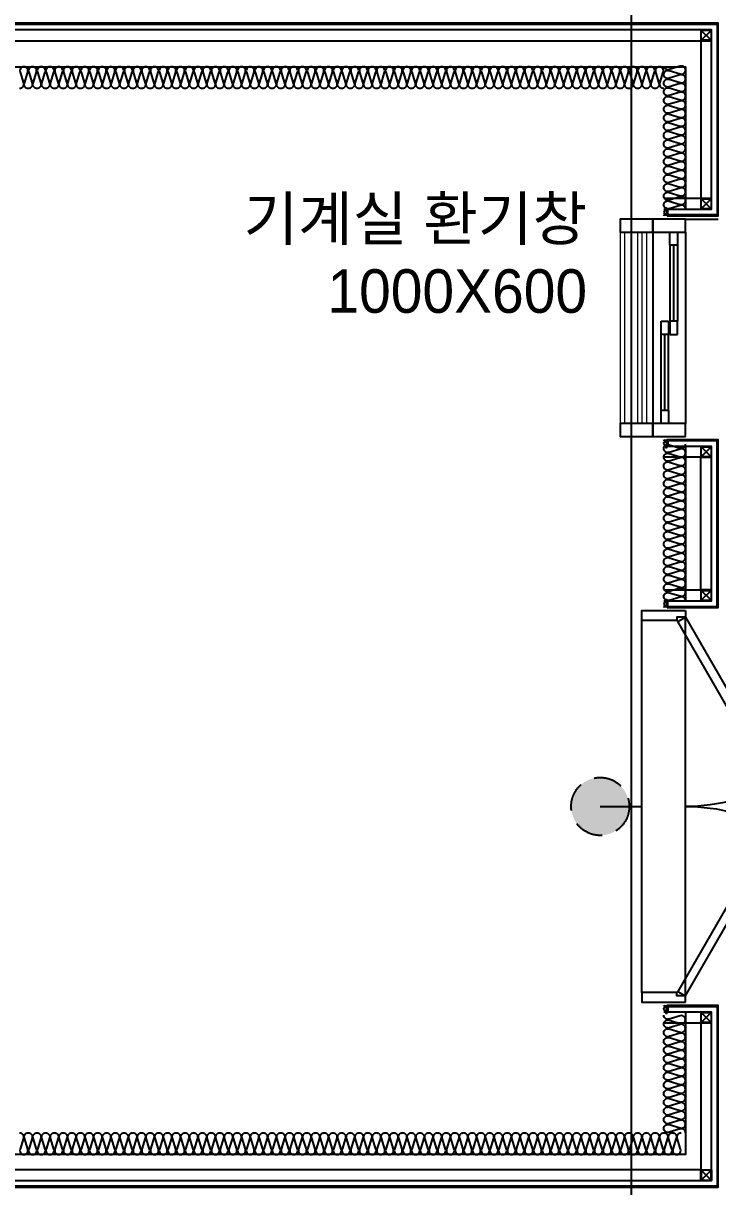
# Model space of a CAD drawing. Header units: millimetres. Extents: x 49504 to 178157, y 34455 to 150915.
# Drawn here: x 95811 to 99002, y 116457 to 121805 of the extents above; entities that cross this region are included whole.
import ezdxf

# ---------------------------------------------------------------- set-up
doc = ezdxf.new("R2010")
doc.units = ezdxf.units.MM
doc.header["$LTSCALE"] = 300
for name, pattern in [('CENTERX2', [4, 2.5, -0.5, 0.5, -0.5]), ('ghid', [3, 2, -1]), ('HID', [2.8, 1.8, -1])]:
    doc.linetypes.add(name, pattern=pattern)
for name, color, linetype in [('6FIN', 6, 'Continuous'), ('A-CEN', 1, 'Continuous'), ('A-DOOR', 4, 'Continuous'), ('A-FIN', 6, 'Continuous'), ('A-WIN', 4, 'Continuous'), ('A-WIN-GRILL-ELE', 9, 'Continuous'), ('A-갑종방화문', 7, 'Continuous'), ('A-방화문표기', 6, 'ghid'), ('A-하지철물', 55, 'Continuous'), ('ISL', 251, 'Continuous'), ('loco_SCR', 1, 'Continuous'), ('SCREW', 6, 'Continuous'), ('SHEET', 6, 'Continuous'), ('보(girder)', 7, 'HID'), ('복합판넬', 6, 'Continuous'), ('코킹', 191, 'Continuous')]:
    doc.layers.add(name, color=color, linetype=linetype)
doc.layers.add('A-WIN-ELE', color=8, linetype='Continuous', lineweight=9)
doc.layers.add('NOPLOT', color=191, linetype='Continuous', plot=False)
doc.layers.add('NOPLOT-TEXT', color=41, linetype='Continuous', plot=False)
doc.styles.add('Gdim', font='Dotum.ttf')

# ---------------------------------------------------------------- blocks, each defined once
blk = doc.blocks.new('A$C0A522034')
at = {"layer": 'A-DOOR', "color": 8, "linetype": 'Continuous'}
for p, q in [((-870, 200), (870, 200)), ((-855, 0), (855, 0))]:
    blk.add_line(p, q, dxfattribs=at)
at = {"layer": 'A-DOOR', "linetype": 'Continuous'}
for points in [[(-870, 200), (-116.6, 635), (-96.6, 600.4), (-850, 165.4)], [(870, 200), (116.6, 635), (96.6, 600.4), (850, 165.4)], [(-900, 200), (-870, 200), (-870, 160), (-855, 160), (-855, 0), (-900, 0)], [(900, 200), (870, 200), (870, 160), (855, 160), (855, 0), (900, 0)]]:
    blk.add_lwpolyline(points, close=True, dxfattribs=at)
at = {"layer": 'A-DOOR', "color": 1, "linetype": 'Continuous'}
for centre, start, end in [((-870, 200), 0, 30), ((870, 200), 150, 180)]:
    blk.add_arc(centre, 870, start, end, dxfattribs=at)
blk = doc.blocks.new('*U14')
at = {"layer": '6FIN'}
blk.add_lwpolyline([(25.3, 50), (-24.7, 50), (-24.7, 0), (25.3, 0)], close=True, dxfattribs=at)
at = {"layer": 'SHEET', "color": 8}
for p, q in [((-22.2, 2.5), (22.8, 47.5)), ((22.8, 2.5), (-22.2, 47.5))]:
    blk.add_line(p, q, dxfattribs=at)
blk.add_lwpolyline([(22.3, 2.3), (-21.7, 2.3, -0.414214), (-22.4, 3), (-22.4, 47, -0.414214), (-21.7, 47.7), (22.3, 47.7, -0.414214), (23, 47), (23, 3, -0.414214)], format="xyb", close=True, dxfattribs=at)
blk = doc.blocks.new('screw-2')
at = {"layer": 'loco_SCR', "linetype": 'CENTERX2'}
blk.add_line((-8.6, 0), (20.1, 0), dxfattribs=at)
at = {"layer": 'loco_SCR'}
for p, q in [((-2.4, 1.6), (-1.7, 3)), ((-0.7, 0.3), (-2.2, 0.8)), ((0, 4), (0, -4)), ((0, 2), (12.5, 2)), ((4.2, 2.5), (2.4, -2.5)), ((5.9, 2.5), (4.1, -2.5)), ((7.6, 2.5), (5.8, -2.5)), ((9.3, 2.5), (7.5, -2.5)), ((11, 2.5), (10.3, 0.5)), ((16, 0), (11.1, 0.8)), ((16, 0), (12.4, -2)), ((16, 0), (12.5, 2)), ((-2.4, -1.6), (-1.7, -3)), ((-0.7, -0.3), (-2.2, -0.8)), ((0, -2), (12.4, -2)), ((9.8, -1), (9.2, -2.5))]:
    blk.add_line(p, q, dxfattribs=at)
for centre, radius, start, end in [((0, 0), 4, 90, 270), ((-2, 1.3), 0.5, 135, 249.90676), ((-2.1, 3.1), 0.393, 352.90945, 75.28993), ((-0.7, 0), 0.262, 273.80758, 86.54792), ((11.1, -0.6), 1.4, 70.8182, 270.52942), ((-2, -1.3), 0.5, 109.98259, 225), ((-2.1, -3), 0.393, 261.9149, 3.48676)]:
    blk.add_arc(centre, radius, start, end, dxfattribs=at)
blk = doc.blocks.new('A$Caf999d5d')
at = {"layer": 'A-FIN'}
for p, q in [((-1, 15), (25, 14.9)), ((3, 19), (29, 18.9)), ((25, 7.4), (25, 14.9)), ((28, 7.4), (25, 7.4)), ((29, 7.4), (25, 7.4)), ((29, 7.4), (29, 18.9))]:
    blk.add_line(p, q, dxfattribs=at)
at = {"layer": '코킹', "color": 1}
blk.add_circle((14.5, 7.5), 7.5, dxfattribs=at)
at = {"layer": '코킹', "color": 1, "extrusion": (0, 0, -1)}
blk.add_ellipse((-1, 7.5), major_axis=(0, 7.5), ratio=0.368706, start_param=0, end_param=3.141604, dxfattribs=at)
at = {"layer": 'SCREW', "xscale": 0.700000000000001, "yscale": 0.700000000000001, "zscale": 0.700000000000001, "rotation": 359.9997454971837}
blk.add_blockref('screw-2', (25, 11.2), dxfattribs=at)
blk = doc.blocks.new('*U19')
at = {"layer": 'A-하지철물'}
for points in [[(-2714.4, -220), (-2714.4, 0), (-2004.4, 0), (-2004.4, -220)], [(-2664.4, -220), (-2664.4, -50), (-2054.4, -50), (-2054.4, -220)]]:
    blk.add_lwpolyline(points, dxfattribs=at)
at = {"layer": '복합판넬'}
for points in [[(-2744.4, -205), (-2744.4, 30), (-1974.4, 30), (-1974.4, -205)], [(-2740.4, -201), (-2740.4, 26), (-1978.4, 26), (-1978.4, -201)]]:
    blk.add_lwpolyline(points, dxfattribs=at)
at = {"layer": 'A-FIN'}
blk.add_blockref('A$Caf999d5d', (-2743.4, -220), dxfattribs=at)
at = {"layer": 'A-FIN', "xscale": -1}
blk.add_blockref('A$Caf999d5d', (-1975.4, -220), dxfattribs=at)
at = {"layer": '보(girder)', "xscale": -1, "rotation": 180}
for p in [(-2689.7, 0), (-2029.7, 0)]:
    blk.add_blockref('*U14', p, dxfattribs=at)
blk = doc.blocks.new('SYM-갑종방화문')
at = {"layer": 'A-방화문표기'}
blk.add_hatch(color=251, dxfattribs=at).paths.add_polyline_path([(-600, 0, 1), (600, 0, 1)])
at = {"layer": 'A-방화문표기', "color": 251}
blk.add_circle((0, 0), 600, dxfattribs=at)
blk = doc.blocks.new('A$C1B410CB1')
at = {"layer": 'NOPLOT'}
blk.add_line((100, 100), (100, 244), dxfattribs=at)
at = {"layer": 'A-갑종방화문', "xscale": 0.1666666666666667, "yscale": 0.1666666666666667, "zscale": 0.1666666666666667}
blk.add_blockref('SYM-갑종방화문', (100, 100), dxfattribs=at)

msp = doc.modelspace()

# ---------------------------------------------------------------- linework, layer by layer
at = {"layer": 'A-CEN'}
msp.add_line((98603.6, 150915), (98603.6, 105515), dxfattribs=at)
at = {"layer": 'A-FIN', "elevation": 0}
msp.add_lwpolyline([(98853.6, 120905), (99003.6, 120905)], dxfattribs=at)
at = {"layer": 'A-WIN'}
for p, q in [((98781.1, 120785), (98781.1, 120845)), ((98816.1, 120845), (98816.1, 120785)), ((98781.1, 120785), (98781.1, 120435)), ((98816.1, 120785), (98781.1, 120785)), ((98816.1, 120785), (98816.1, 120435)), ((98741.1, 120375), (98741.1, 120435)), ((98741.1, 120435), (98776.1, 120435)), ((98776.1, 120435), (98776.1, 120375)), ((98816.1, 120435), (98781.1, 120435)), ((98781.1, 120435), (98781.1, 120375)), ((98816.1, 120375), (98816.1, 120435)), ((98741.1, 120025), (98741.1, 120375)), ((98776.1, 120375), (98741.1, 120375)), ((98776.1, 120025), (98776.1, 120375)), ((98781.1, 120375), (98816.1, 120375)), ((98776.1, 120025), (98741.1, 120025)), ((98741.1, 119965), (98741.1, 120025)), ((98776.1, 120025), (98776.1, 119965))]:
    msp.add_line(p, q, dxfattribs=at)
at = {"layer": 'A-WIN', "linetype": 'Continuous'}
for p, q in [((98798.6, 120785), (98798.6, 120435)), ((98758.6, 120025), (98758.6, 120375))]:
    msp.add_line(p, q, dxfattribs=at)
at = {"layer": 'A-WIN', "elevation": 0}
for points in [[(98703.6, 120845), (98703.6, 120905), (98553.6, 120905), (98553.6, 120845)], [(98853.6, 120845), (98853.6, 120905), (98703.6, 120905), (98703.6, 120845)], [(98703.6, 119905), (98703.6, 119965), (98553.6, 119965), (98553.6, 119905)], [(98853.6, 119905), (98853.6, 119965), (98703.6, 119965), (98703.6, 119905)]]:
    msp.add_lwpolyline(points, close=True, dxfattribs=at)
for points in [[(98703.6, 120845), (98703.6, 119965)], [(98853.6, 120845), (98853.6, 119965)]]:
    msp.add_lwpolyline(points, dxfattribs=at)
at = {"layer": 'A-WIN-ELE'}
for p, q in [((98553.6, 120845), (98553.6, 119965)), ((98573.6, 120845), (98573.6, 119965)), ((98633.6, 120845), (98633.6, 119965)), ((98653.6, 120845), (98653.6, 119965)), ((98673.6, 120845), (98673.6, 119965))]:
    msp.add_line(p, q, dxfattribs=at)
at = {"layer": 'A-WIN-GRILL-ELE'}
msp.add_line((98703.6, 120845), (98703.6, 119965), dxfattribs=at)
at = {"layer": 'A-하지철물', "elevation": 0}
for points in [[(98753.6, 120950), (98973.6, 120950), (98973.6, 121775), (92733.6, 121775), (92733.6, 116485), (98973.6, 116485), (98973.6, 117260), (98753.6, 117260)], [(98753.6, 117210), (98923.6, 117210), (98923.6, 116535), (92783.6, 116535), (92783.6, 121725), (98923.6, 121725), (98923.6, 121000), (98753.6, 121000)]]:
    msp.add_lwpolyline(points, dxfattribs=at)
at = {"layer": 'ISL', "elevation": 0}
for points in [[(98853.6, 117260), (98853.6, 116605), (92803.6, 116605), (92803.6, 121605), (98853.6, 121605), (98853.6, 120950)], [(98853.6, 119860), (98853.6, 119150)]]:
    msp.add_lwpolyline(points, dxfattribs=at)
for points in [[(98753.6, 121505, -0.509267), (98735.9, 121529.3), (98751.2, 121580.8, 1.372593), (98715.9, 121580.8), (98731.2, 121529.3, -0.509267), (98713.6, 121505, -0.509267), (98695.9, 121529.3), (98711.2, 121580.8, 1.372593), (98675.9, 121580.8), (98691.2, 121529.3, -0.509267), (98673.6, 121505, -0.509267), (98655.9, 121529.3), (98671.2, 121580.8, 1.372593), (98635.9, 121580.8), (98651.2, 121529.3, -0.509267), (98633.6, 121505, -0.509267), (98615.9, 121529.3), (98631.2, 121580.8, 1.372593), (98595.9, 121580.8), (98611.2, 121529.3, -0.509267), (98593.6, 121505, -0.509267), (98575.9, 121529.3), (98591.2, 121580.8, 1.372593), (98555.9, 121580.8), (98571.2, 121529.3, -0.509267), (98553.6, 121505, -0.509267), (98535.9, 121529.3), (98551.2, 121580.8, 1.372593), (98515.9, 121580.8), (98531.2, 121529.3, -0.509267), (98513.6, 121505, -0.509267), (98495.9, 121529.3), (98511.2, 121580.8, 1.372593), (98475.9, 121580.8), (98491.2, 121529.3, -0.509267), (98473.6, 121505, -0.509267), (98455.9, 121529.3), (98471.2, 121580.8, 1.372593), (98435.9, 121580.8), (98451.2, 121529.3, -0.509267), (98433.6, 121505, -0.509267), (98415.9, 121529.3), (98431.2, 121580.8, 1.372593), (98395.9, 121580.8), (98411.2, 121529.3, -0.509267), (98393.6, 121505, -0.509267), (98375.9, 121529.3), (98391.2, 121580.8, 1.372593), (98355.9, 121580.8), (98371.2, 121529.3, -0.509267), (98353.6, 121505, -0.509267), (98335.9, 121529.3), (98351.2, 121580.8, 1.372593), (98315.9, 121580.8), (98331.2, 121529.3, -0.509267), (98313.6, 121505, -0.509267), (98295.9, 121529.3), (98311.2, 121580.8, 1.372593), (98275.9, 121580.8), (98291.2, 121529.3, -0.509267), (98273.6, 121505, -0.509267), (98255.9, 121529.3), (98271.2, 121580.8, 1.372593), (98235.9, 121580.8), (98251.2, 121529.3, -0.509267), (98233.6, 121505, -0.509267), (98215.9, 121529.3), (98231.2, 121580.8, 1.372593), (98195.9, 121580.8), (98211.2, 121529.3, -0.509267), (98193.6, 121505, -0.509267), (98175.9, 121529.3), (98191.2, 121580.8, 1.372593), (98155.9, 121580.8), (98171.2, 121529.3, -0.509267), (98153.6, 121505, -0.509267), (98135.9, 121529.3), (98151.2, 121580.8, 1.372593), (98115.9, 121580.8), (98131.2, 121529.3, -0.509267), (98113.6, 121505, -0.509267), (98095.9, 121529.3), (98111.2, 121580.8, 1.372593), (98075.9, 121580.8), (98091.2, 121529.3, -0.509267), (98073.6, 121505, -0.509267), (98055.9, 121529.3), (98071.2, 121580.8, 1.372593), (98035.9, 121580.8), (98051.2, 121529.3, -0.509267), (98033.6, 121505, -0.509267), (98015.9, 121529.3), (98031.2, 121580.8, 1.372593), (97995.9, 121580.8), (98011.2, 121529.3, -0.509267), (97993.6, 121505, -0.509267), (97975.9, 121529.3), (97991.2, 121580.8, 1.372593), (97955.9, 121580.8), (97971.2, 121529.3, -0.509267), (97953.6, 121505, -0.509267), (97935.9, 121529.3), (97951.2, 121580.8, 1.372593), (97915.9, 121580.8), (97931.2, 121529.3, -0.509267), (97913.6, 121505, -0.509267), (97895.9, 121529.3), (97911.2, 121580.8, 1.372593), (97875.9, 121580.8), (97891.2, 121529.3, -0.509267), (97873.6, 121505, -0.509267), (97855.9, 121529.3), (97871.2, 121580.8, 1.372593), (97835.9, 121580.8), (97851.2, 121529.3, -0.509267), (97833.6, 121505, -0.509267), (97815.9, 121529.3), (97831.2, 121580.8, 1.372593), (97795.9, 121580.8), (97811.2, 121529.3, -0.509267), (97793.6, 121505, -0.509267), (97775.9, 121529.3), (97791.2, 121580.8, 1.372593), (97755.9, 121580.8), (97771.2, 121529.3, -0.509267), (97753.6, 121505, -0.509267), (97735.9, 121529.3), (97751.2, 121580.8, 1.372593), (97715.9, 121580.8), (97731.2, 121529.3, -0.509267), (97713.6, 121505, -0.509267), (97695.9, 121529.3), (97711.2, 121580.8, 1.372593), (97675.9, 121580.8), (97691.2, 121529.3, -0.509267), (97673.6, 121505, -0.509267), (97655.9, 121529.3), (97671.2, 121580.8, 1.372593), (97635.9, 121580.8), (97651.2, 121529.3, -0.509267), (97633.6, 121505, -0.509267), (97615.9, 121529.3), (97631.2, 121580.8, 1.372593), (97595.9, 121580.8), (97611.2, 121529.3, -0.509267), (97593.6, 121505, -0.509267), (97575.9, 121529.3), (97591.2, 121580.8, 1.372593), (97555.9, 121580.8), (97571.2, 121529.3, -0.509267), (97553.6, 121505, -0.509267), (97535.9, 121529.3), (97551.2, 121580.8, 1.372593), (97515.9, 121580.8), (97531.2, 121529.3, -0.509267), (97513.6, 121505, -0.509267), (97495.9, 121529.3), (97511.2, 121580.8, 1.372593), (97475.9, 121580.8), (97491.2, 121529.3, -0.509267), (97473.6, 121505, -0.509267), (97455.9, 121529.3), (97471.2, 121580.8, 1.372593), (97435.9, 121580.8), (97451.2, 121529.3, -0.509267), (97433.6, 121505, -0.509267), (97415.9, 121529.3), (97431.2, 121580.8, 1.372593), (97395.9, 121580.8), (97411.2, 121529.3, -0.509267), (97393.6, 121505, -0.509267), (97375.9, 121529.3), (97391.2, 121580.8, 1.372593), (97355.9, 121580.8), (97371.2, 121529.3, -0.509267), (97353.6, 121505, -0.509267), (97335.9, 121529.3), (97351.2, 121580.8, 1.372593), (97315.9, 121580.8), (97331.2, 121529.3, -0.509267), (97313.6, 121505, -0.509267), (97295.9, 121529.3), (97311.2, 121580.8, 1.372593), (97275.9, 121580.8), (97291.2, 121529.3, -0.509267), (97273.6, 121505, -0.509267), (97255.9, 121529.3), (97271.2, 121580.8, 1.372593), (97235.9, 121580.8), (97251.2, 121529.3, -0.509267), (97233.6, 121505, -0.509267), (97215.9, 121529.3), (97231.2, 121580.8, 1.372593), (97195.9, 121580.8), (97211.2, 121529.3, -0.509267), (97193.6, 121505, -0.509267), (97175.9, 121529.3), (97191.2, 121580.8, 1.372593), (97155.9, 121580.8), (97171.2, 121529.3, -0.509267), (97153.6, 121505, -0.509267), (97135.9, 121529.3), (97151.2, 121580.8, 1.372593), (97115.9, 121580.8), (97131.2, 121529.3, -0.509267), (97113.6, 121505, -0.509267), (97095.9, 121529.3), (97111.2, 121580.8, 1.372593), (97075.9, 121580.8), (97091.2, 121529.3, -0.509267), (97073.6, 121505, -0.509267), (97055.9, 121529.3), (97071.2, 121580.8, 1.372593), (97035.9, 121580.8), (97051.2, 121529.3, -0.509267), (97033.6, 121505, -0.509267), (97015.9, 121529.3), (97031.2, 121580.8, 1.372593), (96995.9, 121580.8), (97011.2, 121529.3, -0.509267), (96993.6, 121505, -0.509267), (96975.9, 121529.3), (96991.2, 121580.8, 1.372593), (96955.9, 121580.8), (96971.2, 121529.3, -0.509267), (96953.6, 121505, -0.509267), (96935.9, 121529.3), (96951.2, 121580.8, 1.372593), (96915.9, 121580.8), (96931.2, 121529.3, -0.509267), (96913.6, 121505, -0.509267), (96895.9, 121529.3), (96911.2, 121580.8, 1.372593), (96875.9, 121580.8), (96891.2, 121529.3, -0.509267), (96873.6, 121505, -0.509267), (96855.9, 121529.3), (96871.2, 121580.8, 1.372593), (96835.9, 121580.8), (96851.2, 121529.3, -0.509267), (96833.6, 121505, -0.509267), (96815.9, 121529.3), (96831.2, 121580.8, 1.372593), (96795.9, 121580.8), (96811.2, 121529.3, -0.509267), (96793.6, 121505, -0.509267), (96775.9, 121529.3), (96791.2, 121580.8, 1.372593), (96755.9, 121580.8), (96771.2, 121529.3, -0.509267), (96753.6, 121505, -0.509267), (96735.9, 121529.3), (96751.2, 121580.8, 1.372593), (96715.9, 121580.8), (96731.2, 121529.3, -0.509267), (96713.6, 121505, -0.509267), (96695.9, 121529.3), (96711.2, 121580.8, 1.372593), (96675.9, 121580.8), (96691.2, 121529.3, -0.509267), (96673.6, 121505, -0.509267), (96655.9, 121529.3), (96671.2, 121580.8, 1.372593), (96635.9, 121580.8), (96651.2, 121529.3, -0.509267), (96633.6, 121505, -0.509267), (96615.9, 121529.3), (96631.2, 121580.8, 1.372593), (96595.9, 121580.8), (96611.2, 121529.3, -0.509267), (96593.6, 121505, -0.509267), (96575.9, 121529.3), (96591.2, 121580.8, 1.372593), (96555.9, 121580.8), (96571.2, 121529.3, -0.509267), (96553.6, 121505, -0.509267), (96535.9, 121529.3), (96551.2, 121580.8, 1.372593), (96515.9, 121580.8), (96531.2, 121529.3, -0.509267), (96513.6, 121505, -0.509267), (96495.9, 121529.3), (96511.2, 121580.8, 1.372593), (96475.9, 121580.8), (96491.2, 121529.3, -0.509267), (96473.6, 121505, -0.509267), (96455.9, 121529.3), (96471.2, 121580.8, 1.372593), (96435.9, 121580.8), (96451.2, 121529.3, -0.509267), (96433.6, 121505, -0.509267), (96415.9, 121529.3), (96431.2, 121580.8, 1.372593), (96395.9, 121580.8), (96411.2, 121529.3, -0.509267), (96393.6, 121505, -0.509267), (96375.9, 121529.3), (96391.2, 121580.8, 1.372593), (96355.9, 121580.8), (96371.2, 121529.3, -0.509267), (96353.6, 121505, -0.509267), (96335.9, 121529.3), (96351.2, 121580.8, 1.372593), (96315.9, 121580.8), (96331.2, 121529.3, -0.509267), (96313.6, 121505, -0.509267), (96295.9, 121529.3), (96311.2, 121580.8, 1.372593), (96275.9, 121580.8), (96291.2, 121529.3, -0.509267), (96273.6, 121505, -0.509267), (96255.9, 121529.3), (96271.2, 121580.8, 1.372593), (96235.9, 121580.8), (96251.2, 121529.3, -0.509267), (96233.6, 121505, -0.509267), (96215.9, 121529.3), (96231.2, 121580.8, 1.372593), (96195.9, 121580.8), (96211.2, 121529.3, -0.509267), (96193.6, 121505, -0.509267), (96175.9, 121529.3), (96191.2, 121580.8, 1.372593), (96155.9, 121580.8), (96171.2, 121529.3, -0.509267), (96153.6, 121505, -0.509267), (96135.9, 121529.3), (96151.2, 121580.8, 1.372593), (96115.9, 121580.8), (96131.2, 121529.3, -0.509267), (96113.6, 121505, -0.509267), (96095.9, 121529.3), (96111.2, 121580.8, 1.372593), (96075.9, 121580.8), (96091.2, 121529.3, -0.509267), (96073.6, 121505, -0.509267), (96055.9, 121529.3), (96071.2, 121580.8, 1.372593), (96035.9, 121580.8), (96051.2, 121529.3, -0.509267), (96033.6, 121505, -0.509267), (96015.9, 121529.3), (96031.2, 121580.8, 1.372593), (95995.9, 121580.8), (96011.2, 121529.3, -0.509267), (95993.6, 121505, -0.509267), (95975.9, 121529.3), (95991.2, 121580.8, 1.372593), (95955.9, 121580.8), (95971.2, 121529.3, -0.509267), (95953.6, 121505, -0.509267), (95935.9, 121529.3), (95951.2, 121580.8, 1.372593), (95915.9, 121580.8), (95931.2, 121529.3, -0.509267), (95913.6, 121505, -0.509267), (95895.9, 121529.3), (95911.2, 121580.8, 1.372593), (95875.9, 121580.8), (95891.2, 121529.3, -0.509267), (95873.6, 121505, -0.509267), (95855.9, 121529.3), (95871.2, 121580.8, 1.372593), (95835.9, 121580.8), (95851.2, 121529.3, -0.509267), (95833.6, 121505, -0.509267), (95815.9, 121529.3), (95831.2, 121580.8, 1.372593), (95795.9, 121580.8), (95811.2, 121529.3, -0.509267), (95793.6, 121505, -0.509267)], [(98853.6, 120950, 0.509267), (98829.3, 120967.7), (98777.8, 120952.4, -1.372593), (98777.8, 120987.7), (98829.3, 120972.4, 0.509267), (98853.6, 120990, 0.509267), (98829.3, 121007.7), (98777.8, 120992.4, -1.372593), (98777.8, 121027.7), (98829.3, 121012.4, 0.509267), (98853.6, 121030, 0.509267), (98829.3, 121047.7), (98777.8, 121032.4, -1.372593), (98777.8, 121067.7), (98829.3, 121052.4, 0.509267), (98853.6, 121070, 0.509267), (98829.3, 121087.7), (98777.8, 121072.4, -1.372593), (98777.8, 121107.7), (98829.3, 121092.4, 0.509267), (98853.6, 121110, 0.509267), (98829.3, 121127.7), (98777.8, 121112.4, -1.372593), (98777.8, 121147.7), (98829.3, 121132.4, 0.509267), (98853.6, 121150, 0.509267), (98829.3, 121167.7), (98777.8, 121152.4, -1.372593), (98777.8, 121187.7), (98829.3, 121172.4, 0.509267), (98853.6, 121190, 0.509267), (98829.3, 121207.7), (98777.8, 121192.4, -1.372593), (98777.8, 121227.7), (98829.3, 121212.4, 0.509267), (98853.6, 121230, 0.509267), (98829.3, 121247.7), (98777.8, 121232.4, -1.372593), (98777.8, 121267.7), (98829.3, 121252.4, 0.509267), (98853.6, 121270, 0.509267), (98829.3, 121287.7), (98777.8, 121272.4, -1.372593), (98777.8, 121307.7), (98829.3, 121292.4, 0.509267), (98853.6, 121310, 0.509267), (98829.3, 121327.7), (98777.8, 121312.4, -1.372593), (98777.8, 121347.7), (98829.3, 121332.4, 0.509267), (98853.6, 121350, 0.509267), (98829.3, 121367.7), (98777.8, 121352.4, -1.372593), (98777.8, 121387.7), (98829.3, 121372.4, 0.509267), (98853.6, 121390, 0.509267), (98829.3, 121407.7), (98777.8, 121392.4, -1.372593), (98777.8, 121427.7), (98829.3, 121412.4, 0.509267), (98853.6, 121430, 0.509267), (98829.3, 121447.7), (98777.8, 121432.4, -1.372593), (98777.8, 121467.7), (98829.3, 121452.4, 0.509267), (98853.6, 121470, 0.509267), (98829.3, 121487.7), (98777.8, 121472.4, -1.372593), (98777.8, 121507.7), (98829.3, 121492.4, 0.509267), (98853.6, 121510, 0.509267), (98829.3, 121527.7), (98777.8, 121512.4, -1.372593), (98777.8, 121547.7), (98829.3, 121532.4, 0.509267), (98853.6, 121550, 0.509267), (98829.3, 121567.7), (98777.8, 121552.4, -1.372593), (98777.8, 121587.7), (98829.3, 121572.4, 0.509267), (98853.6, 121590, 0.509267), (98829.3, 121607.7), (98777.8, 121592.4, -0.425254), (98754.3, 121605, -0.425254)], [(98853.6, 119150, 0.509267), (98829.3, 119167.7), (98777.8, 119152.4, -1.372593), (98777.8, 119187.7), (98829.3, 119172.4, 0.509267), (98853.6, 119190, 0.509267), (98829.3, 119207.7), (98777.8, 119192.4, -1.372593), (98777.8, 119227.7), (98829.3, 119212.4, 0.509267), (98853.6, 119230, 0.509267), (98829.3, 119247.7), (98777.8, 119232.4, -1.372593), (98777.8, 119267.7), (98829.3, 119252.4, 0.509267), (98853.6, 119270, 0.509267), (98829.3, 119287.7), (98777.8, 119272.4, -1.372593), (98777.8, 119307.7), (98829.3, 119292.4, 0.509267), (98853.6, 119310, 0.509267), (98829.3, 119327.7), (98777.8, 119312.4, -1.372593), (98777.8, 119347.7), (98829.3, 119332.4, 0.509267), (98853.6, 119350, 0.509267), (98829.3, 119367.7), (98777.8, 119352.4, -1.372593), (98777.8, 119387.7), (98829.3, 119372.4, 0.509267), (98853.6, 119390, 0.509267), (98829.3, 119407.7), (98777.8, 119392.4, -1.372593), (98777.8, 119427.7), (98829.3, 119412.4, 0.509267), (98853.6, 119430, 0.509267), (98829.3, 119447.7), (98777.8, 119432.4, -1.372593), (98777.8, 119467.7), (98829.3, 119452.4, 0.509267), (98853.6, 119470, 0.509267), (98829.3, 119487.7), (98777.8, 119472.4, -1.372593), (98777.8, 119507.7), (98829.3, 119492.4, 0.509267), (98853.6, 119510, 0.509267), (98829.3, 119527.7), (98777.8, 119512.4, -1.372593), (98777.8, 119547.7), (98829.3, 119532.4, 0.509267), (98853.6, 119550, 0.509267), (98829.3, 119567.7), (98777.8, 119552.4, -1.372593), (98777.8, 119587.7), (98829.3, 119572.4, 0.509267), (98853.6, 119590, 0.509267), (98829.3, 119607.7), (98777.8, 119592.4, -1.372593), (98777.8, 119627.7), (98829.3, 119612.4, 0.509267), (98853.6, 119630, 0.509267), (98829.3, 119647.7), (98777.8, 119632.4, -1.372593), (98777.8, 119667.7), (98829.3, 119652.4, 0.509267), (98853.6, 119670, 0.509267), (98829.3, 119687.7), (98777.8, 119672.4, -1.372593), (98777.8, 119707.7), (98829.3, 119692.4, 0.509267), (98853.6, 119710, 0.509267), (98829.3, 119727.7), (98777.8, 119712.4, -1.372593), (98777.8, 119747.7), (98829.3, 119732.4, 0.509267), (98853.6, 119750, 0.509267), (98829.3, 119767.7), (98777.8, 119752.4, -1.372593), (98777.8, 119787.7), (98829.3, 119772.4, 0.509267), (98853.6, 119790, 0.509267), (98829.3, 119807.7), (98777.8, 119792.4, -1.372593), (98777.8, 119827.7), (98829.3, 119812.4, 0.509267), (98853.6, 119830, 0.509267), (98829.3, 119847.7), (98777.8, 119832.4, -1.372593), (98777.8, 119867.7), (98829.3, 119852.4, 0.509267), (98853.6, 119870)], [(98853.6, 116705, 0.509039), (98829.3, 116722.7), (98777.8, 116707.4, -0.509267), (98753.6, 116725, -0.509267), (98777.8, 116742.7), (98829.3, 116727.4, 1.372593), (98829.3, 116762.7), (98777.8, 116747.4, -0.509267), (98753.6, 116765, -0.509267), (98777.8, 116782.7), (98829.3, 116767.4, 1.372593), (98829.3, 116802.7), (98777.8, 116787.4, -0.509267), (98753.6, 116805, -0.509267), (98777.8, 116822.7), (98829.3, 116807.4, 1.372593), (98829.3, 116842.7), (98777.8, 116827.4, -0.509267), (98753.6, 116845, -0.509267), (98777.8, 116862.7), (98829.3, 116847.4, 1.372593), (98829.3, 116882.7), (98777.8, 116867.4, -0.509267), (98753.6, 116885, -0.509267), (98777.8, 116902.7), (98829.3, 116887.4, 1.372593), (98829.3, 116922.7), (98777.8, 116907.4, -0.509267), (98753.6, 116925, -0.509267), (98777.8, 116942.7), (98829.3, 116927.4, 1.372593), (98829.3, 116962.7), (98777.8, 116947.4, -0.509267), (98753.6, 116965, -0.509267), (98777.8, 116982.7), (98829.3, 116967.4, 1.372593), (98829.3, 117002.7), (98777.8, 116987.4, -0.509267), (98753.6, 117005, -0.509267), (98777.8, 117022.7), (98829.3, 117007.4, 1.372593), (98829.3, 117042.7), (98777.8, 117027.4, -0.509267), (98753.6, 117045, -0.509267), (98777.8, 117062.7), (98829.3, 117047.4, 1.372593), (98829.3, 117082.7), (98777.8, 117067.4, -0.509267), (98753.6, 117085, -0.509267), (98777.8, 117102.7), (98829.3, 117087.4, 1.372593), (98829.3, 117122.7), (98777.8, 117107.4, -0.509267), (98753.6, 117125, -0.509267), (98777.8, 117142.7), (98829.3, 117127.4, 1.372593), (98829.3, 117162.7), (98777.8, 117147.4, -0.509267), (98753.6, 117165, -0.509267), (98777.8, 117182.7), (98829.3, 117167.4, 1.372593), (98829.3, 117202.7), (98777.8, 117187.4, -0.509267), (98753.6, 117205, -0.509267), (98777.8, 117222.7), (98829.3, 117207.4, 1.372593), (98829.3, 117242.7), (98777.8, 117227.4, -0.509267), (98753.6, 117245)], [(95793.6, 116705, -0.509267), (95811.3, 116680.8), (95795.9, 116629.3, 1.372593), (95831.3, 116629.3), (95815.9, 116680.8, -0.509267), (95833.6, 116705, -0.509267), (95851.3, 116680.8), (95835.9, 116629.3, 1.372593), (95871.3, 116629.3), (95855.9, 116680.8, -0.509267), (95873.6, 116705, -0.509267), (95891.3, 116680.8), (95875.9, 116629.3, 1.372593), (95911.3, 116629.3), (95895.9, 116680.8, -0.509267), (95913.6, 116705, -0.509267), (95931.3, 116680.8), (95915.9, 116629.3, 1.372593), (95951.3, 116629.3), (95935.9, 116680.8, -0.509267), (95953.6, 116705, -0.509267), (95971.3, 116680.8), (95955.9, 116629.3, 1.372593), (95991.3, 116629.3), (95975.9, 116680.8, -0.509267), (95993.6, 116705, -0.509267), (96011.3, 116680.8), (95995.9, 116629.3, 1.372593), (96031.3, 116629.3), (96015.9, 116680.8, -0.509267), (96033.6, 116705, -0.509267), (96051.3, 116680.8), (96035.9, 116629.3, 1.372593), (96071.3, 116629.3), (96055.9, 116680.8, -0.509267), (96073.6, 116705, -0.509267), (96091.3, 116680.8), (96075.9, 116629.3, 1.372593), (96111.3, 116629.3), (96095.9, 116680.8, -0.509267), (96113.6, 116705, -0.509267), (96131.3, 116680.8), (96115.9, 116629.3, 1.372593), (96151.3, 116629.3), (96135.9, 116680.8, -0.509267), (96153.6, 116705, -0.509267), (96171.3, 116680.8), (96155.9, 116629.3, 1.372593), (96191.3, 116629.3), (96175.9, 116680.8, -0.509267), (96193.6, 116705, -0.509267), (96211.3, 116680.8), (96195.9, 116629.3, 1.372593), (96231.3, 116629.3), (96215.9, 116680.8, -0.509267), (96233.6, 116705, -0.509267), (96251.3, 116680.8), (96235.9, 116629.3, 1.372593), (96271.3, 116629.3), (96255.9, 116680.8, -0.509267), (96273.6, 116705, -0.509267), (96291.3, 116680.8), (96275.9, 116629.3, 1.372593), (96311.3, 116629.3), (96295.9, 116680.8, -0.509267), (96313.6, 116705, -0.509267), (96331.3, 116680.8), (96315.9, 116629.3, 1.372593), (96351.3, 116629.3), (96335.9, 116680.8, -0.509267), (96353.6, 116705, -0.509267), (96371.3, 116680.8), (96355.9, 116629.3, 1.372593), (96391.3, 116629.3), (96375.9, 116680.8, -0.509267), (96393.6, 116705, -0.509267), (96411.3, 116680.8), (96395.9, 116629.3, 1.372593), (96431.3, 116629.3), (96415.9, 116680.8, -0.509267), (96433.6, 116705, -0.509267), (96451.3, 116680.8), (96435.9, 116629.3, 1.372593), (96471.3, 116629.3), (96455.9, 116680.8, -0.509267), (96473.6, 116705, -0.509267), (96491.3, 116680.8), (96475.9, 116629.3, 1.372593), (96511.3, 116629.3), (96495.9, 116680.8, -0.509267), (96513.6, 116705, -0.509267), (96531.3, 116680.8), (96515.9, 116629.3, 1.372593), (96551.3, 116629.3), (96535.9, 116680.8, -0.509267), (96553.6, 116705, -0.509267), (96571.3, 116680.8), (96555.9, 116629.3, 1.372593), (96591.3, 116629.3), (96575.9, 116680.8, -0.509267), (96593.6, 116705, -0.509267), (96611.3, 116680.8), (96595.9, 116629.3, 1.372593), (96631.3, 116629.3), (96615.9, 116680.8, -0.509267), (96633.6, 116705, -0.509267), (96651.3, 116680.8), (96635.9, 116629.3, 1.372593), (96671.3, 116629.3), (96655.9, 116680.8, -0.509267), (96673.6, 116705, -0.509267), (96691.3, 116680.8), (96675.9, 116629.3, 1.372593), (96711.3, 116629.3), (96695.9, 116680.8, -0.509267), (96713.6, 116705, -0.509267), (96731.3, 116680.8), (96715.9, 116629.3, 1.372593), (96751.3, 116629.3), (96735.9, 116680.8, -0.509267), (96753.6, 116705, -0.509267), (96771.3, 116680.8), (96755.9, 116629.3, 1.372593), (96791.3, 116629.3), (96775.9, 116680.8, -0.509267), (96793.6, 116705, -0.509267), (96811.3, 116680.8), (96795.9, 116629.3, 1.372593), (96831.3, 116629.3), (96815.9, 116680.8, -0.509267), (96833.6, 116705, -0.509267), (96851.3, 116680.8), (96835.9, 116629.3, 1.372593), (96871.3, 116629.3), (96855.9, 116680.8, -0.509267), (96873.6, 116705, -0.509267), (96891.3, 116680.8), (96875.9, 116629.3, 1.372593), (96911.3, 116629.3), (96895.9, 116680.8, -0.509267), (96913.6, 116705, -0.509267), (96931.3, 116680.8), (96915.9, 116629.3, 1.372593), (96951.3, 116629.3), (96935.9, 116680.8, -0.509267), (96953.6, 116705, -0.509267), (96971.3, 116680.8), (96955.9, 116629.3, 1.372593), (96991.3, 116629.3), (96975.9, 116680.8, -0.509267), (96993.6, 116705, -0.509267), (97011.3, 116680.8), (96995.9, 116629.3, 1.372593), (97031.3, 116629.3), (97015.9, 116680.8, -0.509267), (97033.6, 116705, -0.509267), (97051.3, 116680.8), (97035.9, 116629.3, 1.372593), (97071.3, 116629.3), (97055.9, 116680.8, -0.509267), (97073.6, 116705, -0.509267), (97091.3, 116680.8), (97075.9, 116629.3, 1.372593), (97111.3, 116629.3), (97095.9, 116680.8, -0.509267), (97113.6, 116705, -0.509267), (97131.3, 116680.8), (97115.9, 116629.3, 1.372593), (97151.3, 116629.3), (97135.9, 116680.8, -0.509267), (97153.6, 116705, -0.509267), (97171.3, 116680.8), (97155.9, 116629.3, 1.372593), (97191.3, 116629.3), (97175.9, 116680.8, -0.509267), (97193.6, 116705, -0.509267), (97211.3, 116680.8), (97195.9, 116629.3, 1.372593), (97231.3, 116629.3), (97215.9, 116680.8, -0.509267), (97233.6, 116705, -0.509267), (97251.3, 116680.8), (97235.9, 116629.3, 1.372593), (97271.3, 116629.3), (97255.9, 116680.8, -0.509267), (97273.6, 116705, -0.509267), (97291.3, 116680.8), (97275.9, 116629.3, 1.372593), (97311.3, 116629.3), (97295.9, 116680.8, -0.509267), (97313.6, 116705, -0.509267), (97331.3, 116680.8), (97315.9, 116629.3, 1.372593), (97351.3, 116629.3), (97335.9, 116680.8, -0.509267), (97353.6, 116705, -0.509267), (97371.3, 116680.8), (97355.9, 116629.3, 1.372593), (97391.3, 116629.3), (97375.9, 116680.8, -0.509267), (97393.6, 116705, -0.509267), (97411.3, 116680.8), (97395.9, 116629.3, 1.372593), (97431.3, 116629.3), (97415.9, 116680.8, -0.509267), (97433.6, 116705, -0.509267), (97451.3, 116680.8), (97435.9, 116629.3, 1.372593), (97471.3, 116629.3), (97455.9, 116680.8, -0.509267), (97473.6, 116705, -0.509267), (97491.3, 116680.8), (97475.9, 116629.3, 1.372593), (97511.3, 116629.3), (97495.9, 116680.8, -0.509267), (97513.6, 116705, -0.509267), (97531.3, 116680.8), (97515.9, 116629.3, 1.372593), (97551.3, 116629.3), (97535.9, 116680.8, -0.509267), (97553.6, 116705, -0.509267), (97571.3, 116680.8), (97555.9, 116629.3, 1.372593), (97591.3, 116629.3), (97575.9, 116680.8, -0.509267), (97593.6, 116705, -0.509267), (97611.3, 116680.8), (97595.9, 116629.3, 1.372593), (97631.3, 116629.3), (97615.9, 116680.8, -0.509267), (97633.6, 116705, -0.509267), (97651.3, 116680.8), (97635.9, 116629.3, 1.372593), (97671.3, 116629.3), (97655.9, 116680.8, -0.509267), (97673.6, 116705, -0.509267), (97691.3, 116680.8), (97675.9, 116629.3, 1.372593), (97711.3, 116629.3), (97695.9, 116680.8, -0.509267), (97713.6, 116705, -0.509267), (97731.3, 116680.8), (97715.9, 116629.3, 1.372593), (97751.3, 116629.3), (97735.9, 116680.8, -0.509267), (97753.6, 116705, -0.509267), (97771.3, 116680.8), (97755.9, 116629.3, 1.372593), (97791.3, 116629.3), (97775.9, 116680.8, -0.509267), (97793.6, 116705, -0.509267), (97811.3, 116680.8), (97795.9, 116629.3, 1.372593), (97831.3, 116629.3), (97815.9, 116680.8, -0.509267), (97833.6, 116705, -0.509267), (97851.3, 116680.8), (97835.9, 116629.3, 1.372593), (97871.3, 116629.3), (97855.9, 116680.8, -0.509267), (97873.6, 116705, -0.509267), (97891.3, 116680.8), (97875.9, 116629.3, 1.372593), (97911.3, 116629.3), (97895.9, 116680.8, -0.509267), (97913.6, 116705, -0.509267), (97931.3, 116680.8), (97915.9, 116629.3, 1.372593), (97951.3, 116629.3), (97935.9, 116680.8, -0.509267), (97953.6, 116705, -0.509267), (97971.3, 116680.8), (97955.9, 116629.3, 1.372593), (97991.3, 116629.3), (97975.9, 116680.8, -0.509267), (97993.6, 116705, -0.509267), (98011.3, 116680.8), (97995.9, 116629.3, 1.372593), (98031.3, 116629.3), (98015.9, 116680.8, -0.509267), (98033.6, 116705, -0.509267), (98051.3, 116680.8), (98035.9, 116629.3, 1.372593), (98071.3, 116629.3), (98055.9, 116680.8, -0.509267), (98073.6, 116705, -0.509267), (98091.3, 116680.8), (98075.9, 116629.3, 1.372593), (98111.3, 116629.3), (98095.9, 116680.8, -0.509267), (98113.6, 116705, -0.509267), (98131.3, 116680.8), (98115.9, 116629.3, 1.372593), (98151.3, 116629.3), (98135.9, 116680.8, -0.509267), (98153.6, 116705, -0.509267), (98171.3, 116680.8), (98155.9, 116629.3, 1.372593), (98191.3, 116629.3), (98175.9, 116680.8, -0.509267), (98193.6, 116705, -0.509267), (98211.3, 116680.8), (98195.9, 116629.3, 1.372593), (98231.3, 116629.3), (98215.9, 116680.8, -0.509267), (98233.6, 116705, -0.509267), (98251.3, 116680.8), (98235.9, 116629.3, 1.372593), (98271.3, 116629.3), (98255.9, 116680.8, -0.509267), (98273.6, 116705, -0.509267), (98291.3, 116680.8), (98275.9, 116629.3, 1.372593), (98311.3, 116629.3), (98295.9, 116680.8, -0.509267), (98313.6, 116705, -0.509267), (98331.3, 116680.8), (98315.9, 116629.3, 1.372593), (98351.3, 116629.3), (98335.9, 116680.8, -0.509267), (98353.6, 116705, -0.509267), (98371.3, 116680.8), (98355.9, 116629.3, 1.372593), (98391.3, 116629.3), (98375.9, 116680.8, -0.509267), (98393.6, 116705, -0.509267), (98411.3, 116680.8), (98395.9, 116629.3, 1.372593), (98431.3, 116629.3), (98415.9, 116680.8, -0.509267), (98433.6, 116705, -0.509267), (98451.3, 116680.8), (98435.9, 116629.3, 1.372593), (98471.3, 116629.3), (98455.9, 116680.8, -0.509267), (98473.6, 116705, -0.509267), (98491.3, 116680.8), (98475.9, 116629.3, 1.372593), (98511.3, 116629.3), (98495.9, 116680.8, -0.509267), (98513.6, 116705, -0.509267), (98531.3, 116680.8), (98515.9, 116629.3, 1.372593), (98551.3, 116629.3), (98535.9, 116680.8, -0.509267), (98553.6, 116705, -0.509267), (98571.3, 116680.8), (98555.9, 116629.3, 1.372593), (98591.3, 116629.3), (98575.9, 116680.8, -0.509267), (98593.6, 116705, -0.509267), (98611.3, 116680.8), (98595.9, 116629.3, 1.372593), (98631.3, 116629.3), (98615.9, 116680.8, -0.509267), (98633.6, 116705, -0.509267), (98651.3, 116680.8), (98635.9, 116629.3, 1.372593), (98671.3, 116629.3), (98655.9, 116680.8, -0.509267), (98673.6, 116705, -0.509267), (98691.3, 116680.8), (98675.9, 116629.3, 1.372593), (98711.3, 116629.3), (98695.9, 116680.8, -0.509267), (98713.6, 116705, -0.509267), (98731.3, 116680.8), (98715.9, 116629.3, 1.372593), (98751.3, 116629.3), (98735.9, 116680.8, -0.509267), (98753.6, 116705, -0.509267), (98771.3, 116680.8), (98755.9, 116629.3, 1.372593), (98791.3, 116629.3), (98775.9, 116680.8, -0.509267), (98793.6, 116705, -0.509267), (98811.3, 116680.8), (98795.9, 116629.3, 1.372593), (98831.3, 116629.3), (98815.9, 116680.8, -0.509267), (98833.6, 116705)]]:
    msp.add_lwpolyline(points, format="xyb", dxfattribs=at)
at = {"layer": '복합판넬', "elevation": 0}
for points in [[(98768.6, 120920), (99003.6, 120920), (99003.6, 121805), (92703.6, 121805), (92703.6, 116455), (99003.6, 116455), (99003.6, 117290), (98768.6, 117290)], [(98772.6, 117286), (98999.6, 117286), (98999.6, 116459), (92707.6, 116459), (92707.6, 121801), (98999.6, 121801), (98999.6, 120924), (98772.6, 120924)]]:
    msp.add_lwpolyline(points, dxfattribs=at)

# ---------------------------------------------------------------- block references
at = {"layer": 'A-DOOR', "color": 8, "xscale": -1, "rotation": 270}
msp.add_blockref('A$C0A522034', (98653.6, 118205), dxfattribs=at)
at = {"layer": 'A-FIN', "xscale": -1, "rotation": 270}
msp.add_blockref('A$Caf999d5d', (98753.6, 120921), dxfattribs=at)
at = {"layer": 'A-FIN', "rotation": 270}
msp.add_blockref('A$Caf999d5d', (98753.6, 117289), dxfattribs=at)
at = {"layer": 'A-갑종방화문', "xscale": 1.333333333333056, "yscale": 1.333333333333056, "zscale": 1.333333333333056, "rotation": 269.9999999999999}
msp.add_blockref('A$C1B410CB1', (98328.3, 118338.4), dxfattribs=at)
at = {"layer": '보(girder)'}
for p, rotation in [((98948.9, 121775), 180), ((98973.6, 120974.7), 90), ((98973.6, 117234.7), 90)]:
    msp.add_blockref('*U14', p, dxfattribs=dict(at, rotation=rotation))
at = {"layer": '보(girder)', "xscale": -1}
msp.add_blockref('*U14', (98948.9, 116485), dxfattribs=at)
at = {"layer": '복합판넬', "xscale": -1, "rotation": 270}
msp.add_blockref('*U19', (98973.6, 121864.4), dxfattribs=at)

# ---------------------------------------------------------------- texts
at = {"layer": 'NOPLOT-TEXT', "insert": (98401.3, 121007.5, 0), "char_height": 200, "width": 2029.078, "attachment_point": 3, "rotation": 360, "style": 'Gdim'}
msp.add_mtext('기계실 환기창\\P1000X600', dxfattribs=at)

doc.saveas('drawing.dxf')
